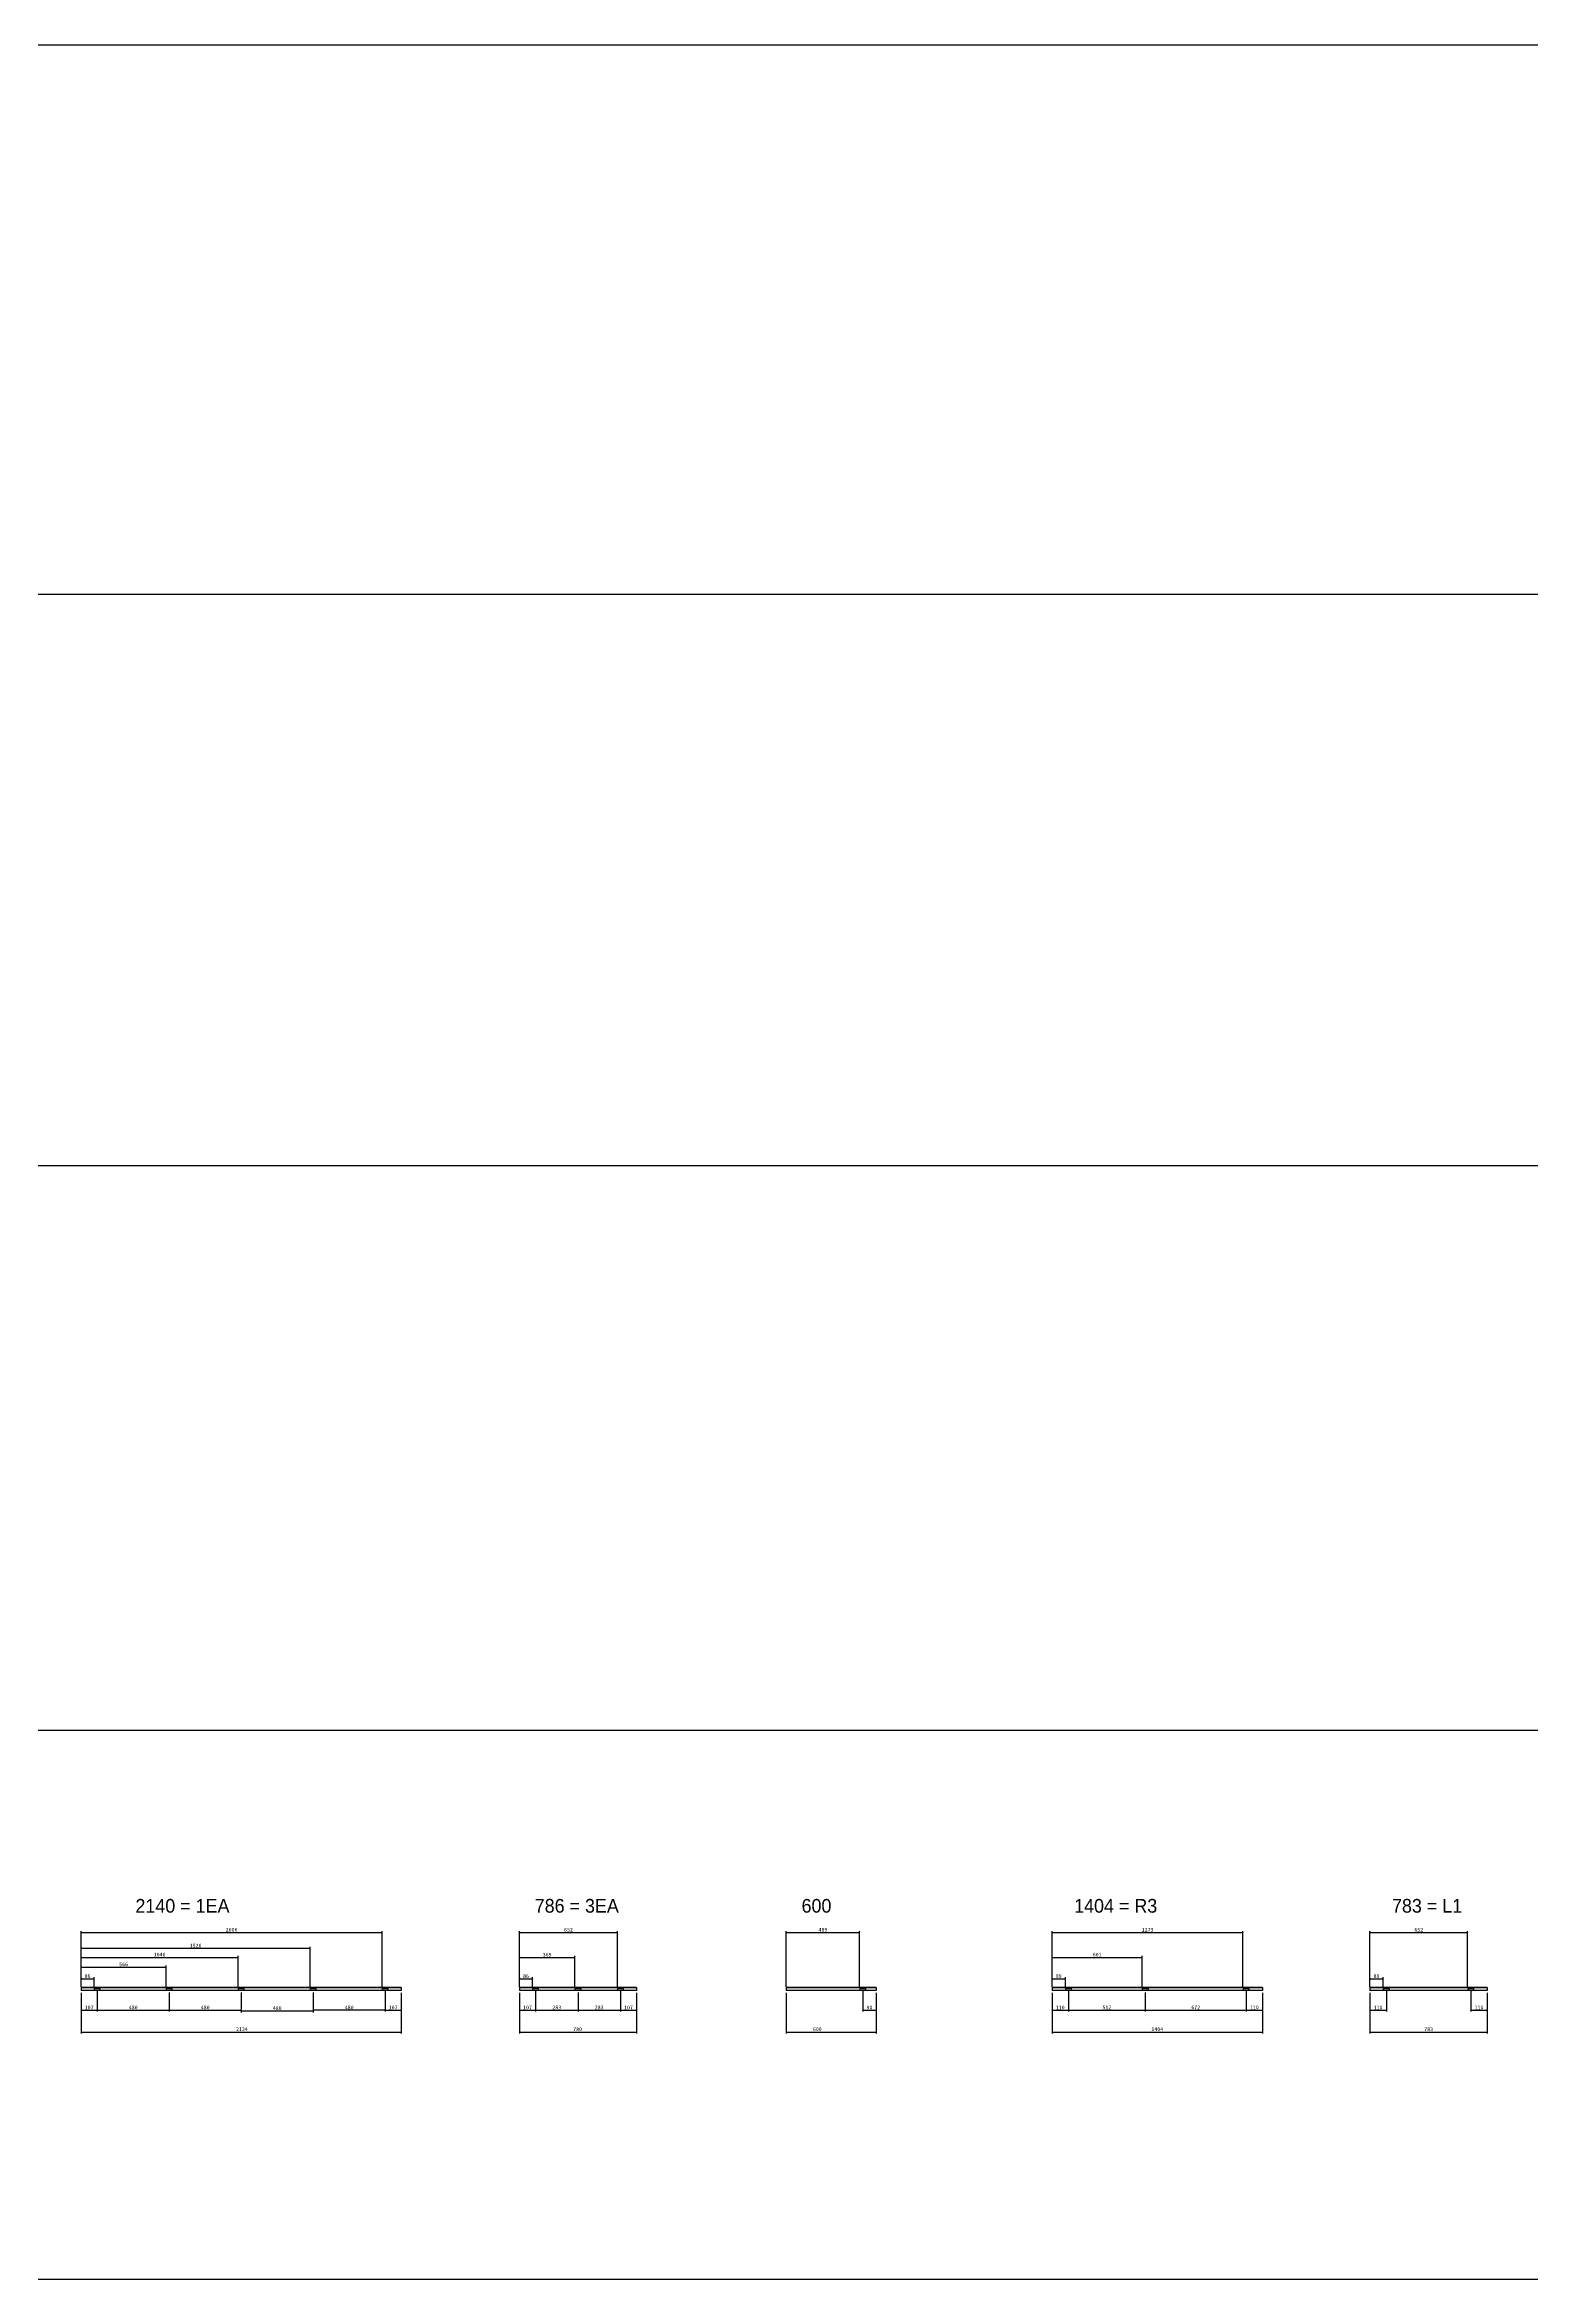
# Model space of a CAD drawing. Header units: millimetres. Extents: x -44117 to 256353, y -2095463 to 65325.
# Drawn here: x 131533 to 141445, y -947139 to -932244 of the extents above; entities that cross this region are included whole.
import ezdxf

# ---------------------------------------------------------------- set-up
doc = ezdxf.new("R2010")
doc.units = ezdxf.units.MM
doc.header["$LTSCALE"] = 10
doc.dimstyles.new('ISO-25', dxfattribs={"dimtxt": 2.5, "dimasz": 2.5, "dimexe": 1, "dimexo": 1, "dimtad": 1, "dimtxsty": 'Standard', "dimblk": 'ARCHTICK', "dimcen": 2.5, "dimadec": 0, "dimazin": 0, "dimtfac": 1, "dimtmove": 0, "dimatfit": 3, "dimfxl": 0, "dimarcsym": 0})

# ---------------------------------------------------------------- blocks, each defined once
blk = doc.blocks.new('_ArchTick')
at = {"color": 0, "linetype": 'ByBlock', "const_width": 0.15}
blk.add_lwpolyline([(-0.5, -0.5), (0.5, 0.5)], dxfattribs=at)
blk = doc.blocks.new('*D6400')
at = {"color": 0, "lineweight": -2}
for p, q in [((131776, -945229), (131776, -945501)), ((133910, -945229), (133910, -945501)), ((131776, -945491), (133910, -945491))]:
    blk.add_line(p, q, dxfattribs=at)
at = {"layer": 'Defpoints', "color": 0}
for p in [(131776, -945214), (133910, -945214), (133910, -945491)]:
    blk.add_point(p, dxfattribs=at)
at = {"color": 0, "lineweight": -2, "xscale": 10, "yscale": 10, "zscale": 10, "rotation": 180}
blk.add_blockref('_ArchTick', (131776, -945491), dxfattribs=at)
at = {"color": 0, "lineweight": -2, "xscale": 10, "yscale": 10, "zscale": 10}
blk.add_blockref('_ArchTick', (133910, -945491), dxfattribs=at)
at = {"color": 0, "insert": (132848, -945472), "char_height": 25, "attachment_point": 5}
blk.add_mtext('2134', dxfattribs=at)
blk = doc.blocks.new('*D6401')
at = {"color": 0, "lineweight": -2}
for p, q in [((131883, -945217), (131883, -945355)), ((131776, -945229), (131776, -945355)), ((131776, -945345), (131883, -945345))]:
    blk.add_line(p, q, dxfattribs=at)
at = {"layer": 'Defpoints', "color": 0}
for p in [(131776, -945214), (131883, -945202), (131883, -945345)]:
    blk.add_point(p, dxfattribs=at)
at = {"color": 0, "lineweight": -2, "xscale": 10, "yscale": 10, "zscale": 10, "rotation": 180}
blk.add_blockref('_ArchTick', (131776, -945345), dxfattribs=at)
at = {"color": 0, "lineweight": -2, "xscale": 10, "yscale": 10, "zscale": 10}
blk.add_blockref('_ArchTick', (131883, -945345), dxfattribs=at)
at = {"color": 0, "insert": (131829, -945327), "char_height": 25, "attachment_point": 5}
blk.add_mtext('107', dxfattribs=at)
blk = doc.blocks.new('*D6402')
at = {"color": 0, "lineweight": -2}
for p, q in [((133803, -945217), (133803, -945355)), ((133803, -945345), (133910, -945345)), ((133910, -945229), (133910, -945355))]:
    blk.add_line(p, q, dxfattribs=at)
at = {"layer": 'Defpoints', "color": 0}
for p in [(133803, -945202), (133910, -945214), (133910, -945345)]:
    blk.add_point(p, dxfattribs=at)
at = {"color": 0, "lineweight": -2, "xscale": 10, "yscale": 10, "zscale": 10, "rotation": 180}
blk.add_blockref('_ArchTick', (133803, -945345), dxfattribs=at)
at = {"color": 0, "lineweight": -2, "xscale": 10, "yscale": 10, "zscale": 10}
blk.add_blockref('_ArchTick', (133910, -945345), dxfattribs=at)
at = {"color": 0, "insert": (133856, -945327), "char_height": 25, "attachment_point": 5}
blk.add_mtext('107', dxfattribs=at)
blk = doc.blocks.new('*D6403')
at = {"color": 0, "lineweight": -2}
for p, q in [((131883, -945227), (131883, -945355)), ((131883, -945345), (132363, -945345)), ((132363, -945227), (132363, -945355))]:
    blk.add_line(p, q, dxfattribs=at)
at = {"layer": 'Defpoints', "color": 0}
for p in [(131883, -945212), (132363, -945212), (132363, -945345)]:
    blk.add_point(p, dxfattribs=at)
at = {"color": 0, "lineweight": -2, "xscale": 10, "yscale": 10, "zscale": 10, "rotation": 180}
blk.add_blockref('_ArchTick', (131883, -945345), dxfattribs=at)
at = {"color": 0, "lineweight": -2, "xscale": 10, "yscale": 10, "zscale": 10}
blk.add_blockref('_ArchTick', (132363, -945345), dxfattribs=at)
at = {"color": 0, "insert": (132123, -945327), "char_height": 25, "attachment_point": 5}
blk.add_mtext('480', dxfattribs=at)
blk = doc.blocks.new('*D6404')
at = {"color": 0, "lineweight": -2}
for p, q in [((133323, -945227), (133323, -945355)), ((133803, -945345), (133323, -945345)), ((133803, -945227), (133803, -945355))]:
    blk.add_line(p, q, dxfattribs=at)
at = {"layer": 'Defpoints', "color": 0}
for p in [(133323, -945212), (133803, -945212), (133323, -945345)]:
    blk.add_point(p, dxfattribs=at)
at = {"color": 0, "lineweight": -2, "xscale": 10, "yscale": 10, "zscale": 10, "rotation": 180}
blk.add_blockref('_ArchTick', (133323, -945345), dxfattribs=at)
at = {"color": 0, "lineweight": -2, "xscale": 10, "yscale": 10, "zscale": 10}
blk.add_blockref('_ArchTick', (133803, -945345), dxfattribs=at)
at = {"color": 0, "insert": (133563, -945327), "char_height": 25, "attachment_point": 5}
blk.add_mtext('480', dxfattribs=at)
blk = doc.blocks.new('*D6405')
at = {"color": 0, "lineweight": -2}
for p, q in [((131776, -945181), (131776, -945126)), ((131776, -945136), (131862, -945136)), ((131862, -945192), (131862, -945126))]:
    blk.add_line(p, q, dxfattribs=at)
at = {"layer": 'Defpoints', "color": 0}
for p in [(131776, -945196), (131862, -945136), (131862, -945207)]:
    blk.add_point(p, dxfattribs=at)
at = {"color": 0, "lineweight": -2, "xscale": 10, "yscale": 10, "zscale": 10, "rotation": 180}
blk.add_blockref('_ArchTick', (131776, -945136), dxfattribs=at)
at = {"color": 0, "lineweight": -2, "xscale": 10, "yscale": 10, "zscale": 10}
blk.add_blockref('_ArchTick', (131862, -945136), dxfattribs=at)
at = {"color": 0, "insert": (131819, -945118), "char_height": 25, "attachment_point": 5}
blk.add_mtext('86', dxfattribs=at)
blk = doc.blocks.new('*D6406')
at = {"color": 0, "lineweight": -2}
for p, q in [((131776, -945181), (131776, -945048)), ((131776, -945058), (132342, -945058)), ((132342, -945192), (132342, -945048))]:
    blk.add_line(p, q, dxfattribs=at)
at = {"layer": 'Defpoints', "color": 0}
for p in [(132342, -945058), (131776, -945196), (132342, -945207)]:
    blk.add_point(p, dxfattribs=at)
at = {"color": 0, "lineweight": -2, "xscale": 10, "yscale": 10, "zscale": 10, "rotation": 180}
blk.add_blockref('_ArchTick', (131776, -945058), dxfattribs=at)
at = {"color": 0, "lineweight": -2, "xscale": 10, "yscale": 10, "zscale": 10}
blk.add_blockref('_ArchTick', (132342, -945058), dxfattribs=at)
at = {"color": 0, "insert": (132059, -945040), "char_height": 25, "attachment_point": 5}
blk.add_mtext('566', dxfattribs=at)
blk = doc.blocks.new('*D6407')
at = {"color": 0, "lineweight": -2}
for p, q in [((131776, -945189), (131776, -944923)), ((133302, -945192), (133302, -944923)), ((131776, -944933), (133302, -944933))]:
    blk.add_line(p, q, dxfattribs=at)
at = {"layer": 'Defpoints', "color": 0}
for p in [(133302, -944933), (131776, -945204), (133302, -945207)]:
    blk.add_point(p, dxfattribs=at)
at = {"color": 0, "lineweight": -2, "xscale": 10, "yscale": 10, "zscale": 10, "rotation": 180}
blk.add_blockref('_ArchTick', (131776, -944933), dxfattribs=at)
at = {"color": 0, "lineweight": -2, "xscale": 10, "yscale": 10, "zscale": 10}
blk.add_blockref('_ArchTick', (133302, -944933), dxfattribs=at)
at = {"color": 0, "insert": (132539, -944915), "char_height": 25, "attachment_point": 5}
blk.add_mtext('1526', dxfattribs=at)
blk = doc.blocks.new('*D6408')
at = {"color": 0, "lineweight": -2}
for p, q in [((131776, -945189), (131776, -944818)), ((131776, -944828), (133782, -944828)), ((133782, -945192), (133782, -944818))]:
    blk.add_line(p, q, dxfattribs=at)
at = {"layer": 'Defpoints', "color": 0}
for p in [(133782, -944828), (131776, -945204), (133782, -945207)]:
    blk.add_point(p, dxfattribs=at)
at = {"color": 0, "lineweight": -2, "xscale": 10, "yscale": 10, "zscale": 10, "rotation": 180}
blk.add_blockref('_ArchTick', (131776, -944828), dxfattribs=at)
at = {"color": 0, "lineweight": -2, "xscale": 10, "yscale": 10, "zscale": 10}
blk.add_blockref('_ArchTick', (133782, -944828), dxfattribs=at)
at = {"color": 0, "insert": (132779, -944809), "char_height": 25, "attachment_point": 5}
blk.add_mtext('2006', dxfattribs=at)
blk = doc.blocks.new('*D6409')
at = {"color": 0, "lineweight": -2}
for p, q in [((131776, -945189), (131776, -944984)), ((131776, -944994), (132822, -944994)), ((132822, -945192), (132822, -944984))]:
    blk.add_line(p, q, dxfattribs=at)
at = {"layer": 'Defpoints', "color": 0}
for p in [(132822, -944994), (131776, -945204), (132822, -945207)]:
    blk.add_point(p, dxfattribs=at)
at = {"color": 0, "lineweight": -2, "xscale": 10, "yscale": 10, "zscale": 10, "rotation": 180}
blk.add_blockref('_ArchTick', (131776, -944994), dxfattribs=at)
at = {"color": 0, "lineweight": -2, "xscale": 10, "yscale": 10, "zscale": 10}
blk.add_blockref('_ArchTick', (132822, -944994), dxfattribs=at)
at = {"color": 0, "insert": (132299, -944975), "char_height": 25, "attachment_point": 5}
blk.add_mtext('1046', dxfattribs=at)
blk = doc.blocks.new('*D6410')
at = {"color": 0, "lineweight": -2}
for p, q in [((132363, -945227), (132363, -945355)), ((132363, -945345), (132843, -945345)), ((132843, -945227), (132843, -945355))]:
    blk.add_line(p, q, dxfattribs=at)
at = {"layer": 'Defpoints', "color": 0}
for p in [(132363, -945212), (132843, -945212), (132843, -945345)]:
    blk.add_point(p, dxfattribs=at)
at = {"color": 0, "lineweight": -2, "xscale": 10, "yscale": 10, "zscale": 10, "rotation": 180}
blk.add_blockref('_ArchTick', (132363, -945345), dxfattribs=at)
at = {"color": 0, "lineweight": -2, "xscale": 10, "yscale": 10, "zscale": 10}
blk.add_blockref('_ArchTick', (132843, -945345), dxfattribs=at)
at = {"color": 0, "insert": (132603, -945327), "char_height": 25, "attachment_point": 5}
blk.add_mtext('480', dxfattribs=at)
blk = doc.blocks.new('*D6411')
at = {"color": 0, "lineweight": -2}
for p, q in [((132843, -945229), (132843, -945360)), ((132843, -945350), (133323, -945350)), ((133323, -945229), (133323, -945360))]:
    blk.add_line(p, q, dxfattribs=at)
at = {"layer": 'Defpoints', "color": 0}
for p in [(132843, -945214), (133323, -945214), (133323, -945350)]:
    blk.add_point(p, dxfattribs=at)
at = {"color": 0, "lineweight": -2, "xscale": 10, "yscale": 10, "zscale": 10, "rotation": 180}
blk.add_blockref('_ArchTick', (132843, -945350), dxfattribs=at)
at = {"color": 0, "lineweight": -2, "xscale": 10, "yscale": 10, "zscale": 10}
blk.add_blockref('_ArchTick', (133323, -945350), dxfattribs=at)
at = {"color": 0, "insert": (133083, -945332), "char_height": 25, "attachment_point": 5}
blk.add_mtext('480', dxfattribs=at)
blk = doc.blocks.new('*D6412')
at = {"color": 0, "lineweight": -2}
for p, q in [((134699, -945229), (134699, -945501)), ((135479, -945229), (135479, -945501)), ((134699, -945491), (135479, -945491))]:
    blk.add_line(p, q, dxfattribs=at)
at = {"layer": 'Defpoints', "color": 0}
for p in [(134699, -945214), (135479, -945214), (135479, -945491)]:
    blk.add_point(p, dxfattribs=at)
at = {"color": 0, "lineweight": -2, "xscale": 10, "yscale": 10, "zscale": 10, "rotation": 180}
blk.add_blockref('_ArchTick', (134699, -945491), dxfattribs=at)
at = {"color": 0, "lineweight": -2, "xscale": 10, "yscale": 10, "zscale": 10}
blk.add_blockref('_ArchTick', (135479, -945491), dxfattribs=at)
at = {"color": 0, "insert": (135086, -945472), "char_height": 25, "attachment_point": 5}
blk.add_mtext('780', dxfattribs=at)
blk = doc.blocks.new('*D6413')
at = {"color": 0, "lineweight": -2}
for p, q in [((134806, -945217), (134806, -945355)), ((134699, -945229), (134699, -945355)), ((134699, -945345), (134806, -945345))]:
    blk.add_line(p, q, dxfattribs=at)
at = {"layer": 'Defpoints', "color": 0}
for p in [(134699, -945214), (134806, -945202), (134806, -945345)]:
    blk.add_point(p, dxfattribs=at)
at = {"color": 0, "lineweight": -2, "xscale": 10, "yscale": 10, "zscale": 10, "rotation": 180}
blk.add_blockref('_ArchTick', (134699, -945345), dxfattribs=at)
at = {"color": 0, "lineweight": -2, "xscale": 10, "yscale": 10, "zscale": 10}
blk.add_blockref('_ArchTick', (134806, -945345), dxfattribs=at)
at = {"color": 0, "insert": (134752, -945327), "char_height": 25, "attachment_point": 5}
blk.add_mtext('107', dxfattribs=at)
blk = doc.blocks.new('*D6414')
at = {"color": 0, "lineweight": -2}
for p, q in [((135372, -945217), (135372, -945355)), ((135372, -945345), (135479, -945345)), ((135479, -945229), (135479, -945355))]:
    blk.add_line(p, q, dxfattribs=at)
at = {"layer": 'Defpoints', "color": 0}
for p in [(135372, -945202), (135479, -945214), (135479, -945345)]:
    blk.add_point(p, dxfattribs=at)
at = {"color": 0, "lineweight": -2, "xscale": 10, "yscale": 10, "zscale": 10, "rotation": 180}
blk.add_blockref('_ArchTick', (135372, -945345), dxfattribs=at)
at = {"color": 0, "lineweight": -2, "xscale": 10, "yscale": 10, "zscale": 10}
blk.add_blockref('_ArchTick', (135479, -945345), dxfattribs=at)
at = {"color": 0, "insert": (135425, -945327), "char_height": 25, "attachment_point": 5}
blk.add_mtext('107', dxfattribs=at)
blk = doc.blocks.new('*D6415')
at = {"color": 0, "lineweight": -2}
for p, q in [((134699, -945181), (134699, -945126)), ((134699, -945136), (134785, -945136)), ((134785, -945192), (134785, -945126))]:
    blk.add_line(p, q, dxfattribs=at)
at = {"layer": 'Defpoints', "color": 0}
for p in [(134699, -945196), (134785, -945136), (134785, -945207)]:
    blk.add_point(p, dxfattribs=at)
at = {"color": 0, "lineweight": -2, "xscale": 10, "yscale": 10, "zscale": 10, "rotation": 180}
blk.add_blockref('_ArchTick', (134699, -945136), dxfattribs=at)
at = {"color": 0, "lineweight": -2, "xscale": 10, "yscale": 10, "zscale": 10}
blk.add_blockref('_ArchTick', (134785, -945136), dxfattribs=at)
at = {"color": 0, "insert": (134742, -945118), "char_height": 25, "attachment_point": 5}
blk.add_mtext('86', dxfattribs=at)
blk = doc.blocks.new('*D6416')
at = {"color": 0, "lineweight": -2}
for p, q in [((134699, -945189), (134699, -944818)), ((134699, -944828), (135351, -944828)), ((135351, -945192), (135351, -944818))]:
    blk.add_line(p, q, dxfattribs=at)
at = {"layer": 'Defpoints', "color": 0}
for p in [(135351, -944828), (134699, -945204), (135351, -945207)]:
    blk.add_point(p, dxfattribs=at)
at = {"color": 0, "lineweight": -2, "xscale": 10, "yscale": 10, "zscale": 10, "rotation": 180}
blk.add_blockref('_ArchTick', (134699, -944828), dxfattribs=at)
at = {"color": 0, "lineweight": -2, "xscale": 10, "yscale": 10, "zscale": 10}
blk.add_blockref('_ArchTick', (135351, -944828), dxfattribs=at)
at = {"color": 0, "insert": (135025, -944809), "char_height": 25, "attachment_point": 5}
blk.add_mtext('652', dxfattribs=at)
blk = doc.blocks.new('*D6417')
at = {"color": 0, "lineweight": -2}
for p, q in [((134699, -945189), (134699, -944984)), ((134699, -944994), (135068, -944994)), ((135068, -945192), (135068, -944984))]:
    blk.add_line(p, q, dxfattribs=at)
at = {"layer": 'Defpoints', "color": 0}
for p in [(135068, -944994), (134699, -945204), (135068, -945207)]:
    blk.add_point(p, dxfattribs=at)
at = {"color": 0, "lineweight": -2, "xscale": 10, "yscale": 10, "zscale": 10, "rotation": 180}
blk.add_blockref('_ArchTick', (134699, -944994), dxfattribs=at)
at = {"color": 0, "lineweight": -2, "xscale": 10, "yscale": 10, "zscale": 10}
blk.add_blockref('_ArchTick', (135068, -944994), dxfattribs=at)
at = {"color": 0, "insert": (134883, -944975), "char_height": 25, "attachment_point": 5}
blk.add_mtext('369', dxfattribs=at)
blk = doc.blocks.new('*D6418')
at = {"color": 0, "lineweight": -2}
for p, q in [((134806, -945227), (134806, -945355)), ((134806, -945345), (135089, -945345)), ((135089, -945227), (135089, -945355))]:
    blk.add_line(p, q, dxfattribs=at)
at = {"layer": 'Defpoints', "color": 0}
for p in [(134806, -945212), (135089, -945212), (135089, -945345)]:
    blk.add_point(p, dxfattribs=at)
at = {"color": 0, "lineweight": -2, "xscale": 10, "yscale": 10, "zscale": 10, "rotation": 180}
blk.add_blockref('_ArchTick', (134806, -945345), dxfattribs=at)
at = {"color": 0, "lineweight": -2, "xscale": 10, "yscale": 10, "zscale": 10}
blk.add_blockref('_ArchTick', (135089, -945345), dxfattribs=at)
at = {"color": 0, "insert": (134947, -945327), "char_height": 25, "attachment_point": 5}
blk.add_mtext('283', dxfattribs=at)
blk = doc.blocks.new('*D6419')
at = {"color": 0, "lineweight": -2}
for p, q in [((135089, -945227), (135089, -945355)), ((135089, -945345), (135372, -945345)), ((135372, -945227), (135372, -945355))]:
    blk.add_line(p, q, dxfattribs=at)
at = {"layer": 'Defpoints', "color": 0}
for p in [(135089, -945212), (135372, -945212), (135372, -945345)]:
    blk.add_point(p, dxfattribs=at)
at = {"color": 0, "lineweight": -2, "xscale": 10, "yscale": 10, "zscale": 10, "rotation": 180}
blk.add_blockref('_ArchTick', (135089, -945345), dxfattribs=at)
at = {"color": 0, "lineweight": -2, "xscale": 10, "yscale": 10, "zscale": 10}
blk.add_blockref('_ArchTick', (135372, -945345), dxfattribs=at)
at = {"color": 0, "insert": (135230, -945327), "char_height": 25, "attachment_point": 5}
blk.add_mtext('283', dxfattribs=at)
blk = doc.blocks.new('*D6420')
at = {"color": 0, "lineweight": -2}
for p, q in [((136477, -945229), (136477, -945501)), ((137077, -945229), (137077, -945501)), ((136477, -945491), (137077, -945491))]:
    blk.add_line(p, q, dxfattribs=at)
at = {"layer": 'Defpoints', "color": 0}
for p in [(136477, -945214), (137077, -945214), (137077, -945491)]:
    blk.add_point(p, dxfattribs=at)
at = {"color": 0, "lineweight": -2, "xscale": 10, "yscale": 10, "zscale": 10, "rotation": 180}
blk.add_blockref('_ArchTick', (136477, -945491), dxfattribs=at)
at = {"color": 0, "lineweight": -2, "xscale": 10, "yscale": 10, "zscale": 10}
blk.add_blockref('_ArchTick', (137077, -945491), dxfattribs=at)
at = {"color": 0, "insert": (136684, -945472), "char_height": 25, "attachment_point": 5}
blk.add_mtext('600', dxfattribs=at)
blk = doc.blocks.new('*D6421')
at = {"color": 0, "lineweight": -2}
for p, q in [((136987, -945217), (136987, -945355)), ((136987, -945345), (137077, -945345)), ((137077, -945229), (137077, -945355))]:
    blk.add_line(p, q, dxfattribs=at)
at = {"layer": 'Defpoints', "color": 0}
for p in [(136987, -945202), (137077, -945214), (137077, -945345)]:
    blk.add_point(p, dxfattribs=at)
at = {"color": 0, "lineweight": -2, "xscale": 10, "yscale": 10, "zscale": 10, "rotation": 180}
blk.add_blockref('_ArchTick', (136987, -945345), dxfattribs=at)
at = {"color": 0, "lineweight": -2, "xscale": 10, "yscale": 10, "zscale": 10}
blk.add_blockref('_ArchTick', (137077, -945345), dxfattribs=at)
at = {"color": 0, "insert": (137032, -945327), "char_height": 25, "attachment_point": 5}
blk.add_mtext('90', dxfattribs=at)
blk = doc.blocks.new('*D6422')
at = {"color": 0, "lineweight": -2}
for p, q in [((136477, -945189), (136477, -944818)), ((136477, -944828), (136966, -944828)), ((136966, -945192), (136966, -944818))]:
    blk.add_line(p, q, dxfattribs=at)
at = {"layer": 'Defpoints', "color": 0}
for p in [(136966, -944828), (136477, -945204), (136966, -945207)]:
    blk.add_point(p, dxfattribs=at)
at = {"color": 0, "lineweight": -2, "xscale": 10, "yscale": 10, "zscale": 10, "rotation": 180}
blk.add_blockref('_ArchTick', (136477, -944828), dxfattribs=at)
at = {"color": 0, "lineweight": -2, "xscale": 10, "yscale": 10, "zscale": 10}
blk.add_blockref('_ArchTick', (136966, -944828), dxfattribs=at)
at = {"color": 0, "insert": (136722, -944809), "char_height": 25, "attachment_point": 5}
blk.add_mtext('489', dxfattribs=at)
blk = doc.blocks.new('*D6425')
at = {"color": 0, "lineweight": -2}
for p, q in [((138249, -945229), (138249, -945501)), ((139653, -945229), (139653, -945501)), ((138249, -945491), (139653, -945491))]:
    blk.add_line(p, q, dxfattribs=at)
at = {"layer": 'Defpoints', "color": 0}
for p in [(138249, -945214), (139653, -945214), (139653, -945491)]:
    blk.add_point(p, dxfattribs=at)
at = {"color": 0, "lineweight": -2, "xscale": 10, "yscale": 10, "zscale": 10, "rotation": 180}
blk.add_blockref('_ArchTick', (138249, -945491), dxfattribs=at)
at = {"color": 0, "lineweight": -2, "xscale": 10, "yscale": 10, "zscale": 10}
blk.add_blockref('_ArchTick', (139653, -945491), dxfattribs=at)
at = {"color": 0, "insert": (138951, -945472), "char_height": 25, "attachment_point": 5}
blk.add_mtext('1404', dxfattribs=at)
blk = doc.blocks.new('*D6426')
at = {"color": 0, "lineweight": -2}
for p, q in [((138359, -945217), (138359, -945355)), ((138249, -945229), (138249, -945355)), ((138249, -945345), (138359, -945345))]:
    blk.add_line(p, q, dxfattribs=at)
at = {"layer": 'Defpoints', "color": 0}
for p in [(138249, -945214), (138359, -945202), (138359, -945345)]:
    blk.add_point(p, dxfattribs=at)
at = {"color": 0, "lineweight": -2, "xscale": 10, "yscale": 10, "zscale": 10, "rotation": 180}
blk.add_blockref('_ArchTick', (138249, -945345), dxfattribs=at)
at = {"color": 0, "lineweight": -2, "xscale": 10, "yscale": 10, "zscale": 10}
blk.add_blockref('_ArchTick', (138359, -945345), dxfattribs=at)
at = {"color": 0, "insert": (138304, -945327), "char_height": 25, "attachment_point": 5}
blk.add_mtext('110', dxfattribs=at)
blk = doc.blocks.new('*D6427')
at = {"color": 0, "lineweight": -2}
for p, q in [((139543, -945217), (139543, -945355)), ((139543, -945345), (139653, -945345)), ((139653, -945229), (139653, -945355))]:
    blk.add_line(p, q, dxfattribs=at)
at = {"layer": 'Defpoints', "color": 0}
for p in [(139543, -945202), (139653, -945214), (139653, -945345)]:
    blk.add_point(p, dxfattribs=at)
at = {"color": 0, "lineweight": -2, "xscale": 10, "yscale": 10, "zscale": 10, "rotation": 180}
blk.add_blockref('_ArchTick', (139543, -945345), dxfattribs=at)
at = {"color": 0, "lineweight": -2, "xscale": 10, "yscale": 10, "zscale": 10}
blk.add_blockref('_ArchTick', (139653, -945345), dxfattribs=at)
at = {"color": 0, "insert": (139598, -945327), "char_height": 25, "attachment_point": 5}
blk.add_mtext('110', dxfattribs=at)
blk = doc.blocks.new('*D6428')
at = {"color": 0, "lineweight": -2}
for p, q in [((138249, -945181), (138249, -945126)), ((138249, -945136), (138338, -945136)), ((138338, -945192), (138338, -945126))]:
    blk.add_line(p, q, dxfattribs=at)
at = {"layer": 'Defpoints', "color": 0}
for p in [(138249, -945196), (138338, -945136), (138338, -945207)]:
    blk.add_point(p, dxfattribs=at)
at = {"color": 0, "lineweight": -2, "xscale": 10, "yscale": 10, "zscale": 10, "rotation": 180}
blk.add_blockref('_ArchTick', (138249, -945136), dxfattribs=at)
at = {"color": 0, "lineweight": -2, "xscale": 10, "yscale": 10, "zscale": 10}
blk.add_blockref('_ArchTick', (138338, -945136), dxfattribs=at)
at = {"color": 0, "insert": (138294, -945118), "char_height": 25, "attachment_point": 5}
blk.add_mtext('89', dxfattribs=at)
blk = doc.blocks.new('*D6429')
at = {"color": 0, "lineweight": -2}
for p, q in [((138249, -945189), (138249, -944818)), ((138249, -944828), (139522, -944828)), ((139522, -945192), (139522, -944818))]:
    blk.add_line(p, q, dxfattribs=at)
at = {"layer": 'Defpoints', "color": 0}
for p in [(139522, -944828), (138249, -945204), (139522, -945207)]:
    blk.add_point(p, dxfattribs=at)
at = {"color": 0, "lineweight": -2, "xscale": 10, "yscale": 10, "zscale": 10, "rotation": 180}
blk.add_blockref('_ArchTick', (138249, -944828), dxfattribs=at)
at = {"color": 0, "lineweight": -2, "xscale": 10, "yscale": 10, "zscale": 10}
blk.add_blockref('_ArchTick', (139522, -944828), dxfattribs=at)
at = {"color": 0, "insert": (138886, -944809), "char_height": 25, "attachment_point": 5}
blk.add_mtext('1273', dxfattribs=at)
blk = doc.blocks.new('*D6430')
at = {"color": 0, "lineweight": -2}
for p, q in [((138249, -945189), (138249, -944984)), ((138249, -944994), (138850, -944994)), ((138850, -945192), (138850, -944984))]:
    blk.add_line(p, q, dxfattribs=at)
at = {"layer": 'Defpoints', "color": 0}
for p in [(138850, -944994), (138249, -945204), (138850, -945207)]:
    blk.add_point(p, dxfattribs=at)
at = {"color": 0, "lineweight": -2, "xscale": 10, "yscale": 10, "zscale": 10, "rotation": 180}
blk.add_blockref('_ArchTick', (138249, -944994), dxfattribs=at)
at = {"color": 0, "lineweight": -2, "xscale": 10, "yscale": 10, "zscale": 10}
blk.add_blockref('_ArchTick', (138850, -944994), dxfattribs=at)
at = {"color": 0, "insert": (138550, -944975), "char_height": 25, "attachment_point": 5}
blk.add_mtext('601', dxfattribs=at)
blk = doc.blocks.new('*D6423')
at = {"color": 0, "lineweight": -2}
for p, q in [((138359, -945227), (138359, -945355)), ((138359, -945345), (138871, -945345)), ((138871, -945227), (138871, -945355))]:
    blk.add_line(p, q, dxfattribs=at)
at = {"layer": 'Defpoints', "color": 0}
for p in [(138359, -945212), (138871, -945212), (138871, -945345)]:
    blk.add_point(p, dxfattribs=at)
at = {"color": 0, "lineweight": -2, "xscale": 10, "yscale": 10, "zscale": 10, "rotation": 180}
blk.add_blockref('_ArchTick', (138359, -945345), dxfattribs=at)
at = {"color": 0, "lineweight": -2, "xscale": 10, "yscale": 10, "zscale": 10}
blk.add_blockref('_ArchTick', (138871, -945345), dxfattribs=at)
at = {"color": 0, "insert": (138615, -945327), "char_height": 25, "attachment_point": 5}
blk.add_mtext('512', dxfattribs=at)
blk = doc.blocks.new('*D6424')
at = {"color": 0, "lineweight": -2}
for p, q in [((138871, -945227), (138871, -945355)), ((138871, -945345), (139543, -945345)), ((139543, -945227), (139543, -945355))]:
    blk.add_line(p, q, dxfattribs=at)
at = {"layer": 'Defpoints', "color": 0}
for p in [(138871, -945212), (139543, -945212), (139543, -945345)]:
    blk.add_point(p, dxfattribs=at)
at = {"color": 0, "lineweight": -2, "xscale": 10, "yscale": 10, "zscale": 10, "rotation": 180}
blk.add_blockref('_ArchTick', (138871, -945345), dxfattribs=at)
at = {"color": 0, "lineweight": -2, "xscale": 10, "yscale": 10, "zscale": 10}
blk.add_blockref('_ArchTick', (139543, -945345), dxfattribs=at)
at = {"color": 0, "insert": (139207, -945327), "char_height": 25, "attachment_point": 5}
blk.add_mtext('672', dxfattribs=at)
blk = doc.blocks.new('*D6431')
at = {"color": 0, "lineweight": -2}
for p, q in [((140368, -945229), (140368, -945501)), ((141151, -945229), (141151, -945501)), ((140368, -945491), (141151, -945491))]:
    blk.add_line(p, q, dxfattribs=at)
at = {"layer": 'Defpoints', "color": 0}
for p in [(140368, -945214), (141151, -945214), (141151, -945491)]:
    blk.add_point(p, dxfattribs=at)
at = {"color": 0, "lineweight": -2, "xscale": 10, "yscale": 10, "zscale": 10, "rotation": 180}
blk.add_blockref('_ArchTick', (140368, -945491), dxfattribs=at)
at = {"color": 0, "lineweight": -2, "xscale": 10, "yscale": 10, "zscale": 10}
blk.add_blockref('_ArchTick', (141151, -945491), dxfattribs=at)
at = {"color": 0, "insert": (140760, -945472), "char_height": 25, "attachment_point": 5}
blk.add_mtext('783', dxfattribs=at)
blk = doc.blocks.new('*D6432')
at = {"color": 0, "lineweight": -2}
for p, q in [((140478, -945217), (140478, -945355)), ((140368, -945229), (140368, -945355)), ((140368, -945345), (140478, -945345))]:
    blk.add_line(p, q, dxfattribs=at)
at = {"layer": 'Defpoints', "color": 0}
for p in [(140368, -945214), (140478, -945202), (140478, -945345)]:
    blk.add_point(p, dxfattribs=at)
at = {"color": 0, "lineweight": -2, "xscale": 10, "yscale": 10, "zscale": 10, "rotation": 180}
blk.add_blockref('_ArchTick', (140368, -945345), dxfattribs=at)
at = {"color": 0, "lineweight": -2, "xscale": 10, "yscale": 10, "zscale": 10}
blk.add_blockref('_ArchTick', (140478, -945345), dxfattribs=at)
at = {"color": 0, "insert": (140423, -945327), "char_height": 25, "attachment_point": 5}
blk.add_mtext('110', dxfattribs=at)
blk = doc.blocks.new('*D6433')
at = {"color": 0, "lineweight": -2}
for p, q in [((141041, -945217), (141041, -945355)), ((141041, -945345), (141151, -945345)), ((141151, -945229), (141151, -945355))]:
    blk.add_line(p, q, dxfattribs=at)
at = {"layer": 'Defpoints', "color": 0}
for p in [(141041, -945202), (141151, -945214), (141151, -945345)]:
    blk.add_point(p, dxfattribs=at)
at = {"color": 0, "lineweight": -2, "xscale": 10, "yscale": 10, "zscale": 10, "rotation": 180}
blk.add_blockref('_ArchTick', (141041, -945345), dxfattribs=at)
at = {"color": 0, "lineweight": -2, "xscale": 10, "yscale": 10, "zscale": 10}
blk.add_blockref('_ArchTick', (141151, -945345), dxfattribs=at)
at = {"color": 0, "insert": (141096, -945327), "char_height": 25, "attachment_point": 5}
blk.add_mtext('110', dxfattribs=at)
blk = doc.blocks.new('*D6434')
at = {"color": 0, "lineweight": -2}
for p, q in [((140368, -945181), (140368, -945126)), ((140368, -945136), (140457, -945136)), ((140457, -945192), (140457, -945126))]:
    blk.add_line(p, q, dxfattribs=at)
at = {"layer": 'Defpoints', "color": 0}
for p in [(140368, -945196), (140457, -945136), (140457, -945207)]:
    blk.add_point(p, dxfattribs=at)
at = {"color": 0, "lineweight": -2, "xscale": 10, "yscale": 10, "zscale": 10, "rotation": 180}
blk.add_blockref('_ArchTick', (140368, -945136), dxfattribs=at)
at = {"color": 0, "lineweight": -2, "xscale": 10, "yscale": 10, "zscale": 10}
blk.add_blockref('_ArchTick', (140457, -945136), dxfattribs=at)
at = {"color": 0, "insert": (140413, -945118), "char_height": 25, "attachment_point": 5}
blk.add_mtext('89', dxfattribs=at)
blk = doc.blocks.new('*D6435')
at = {"color": 0, "lineweight": -2}
for p, q in [((140368, -945189), (140368, -944818)), ((140368, -944828), (141020, -944828)), ((141020, -945192), (141020, -944818))]:
    blk.add_line(p, q, dxfattribs=at)
at = {"layer": 'Defpoints', "color": 0}
for p in [(141020, -944828), (140368, -945204), (141020, -945207)]:
    blk.add_point(p, dxfattribs=at)
at = {"color": 0, "lineweight": -2, "xscale": 10, "yscale": 10, "zscale": 10, "rotation": 180}
blk.add_blockref('_ArchTick', (140368, -944828), dxfattribs=at)
at = {"color": 0, "lineweight": -2, "xscale": 10, "yscale": 10, "zscale": 10}
blk.add_blockref('_ArchTick', (141020, -944828), dxfattribs=at)
at = {"color": 0, "insert": (140694, -944809), "char_height": 25, "attachment_point": 5}
blk.add_mtext('652', dxfattribs=at)

msp = doc.modelspace()

# ---------------------------------------------------------------- linework, layer by layer
at = {"color": 1}
for p, q in [((104260.77588, -932244.45159), (196529.92274, -932244.45159)), ((104260.77588, -932244.45159), (196529.92274, -932244.45159)), ((104260.77588, -932244.45159), (196529.92274, -932244.45159)), ((104260.77588, -932244.45159), (196529.92274, -932244.45159)), ((104260.77588, -932244.45159), (196529.92274, -932244.45159)), ((104260.77588, -932244.45159), (196529.92274, -932244.45159)), ((104260.77588, -932244.45159), (196529.92274, -932244.45159)), ((104260.77588, -932244.45159), (196529.92274, -932244.45159)), ((104260.77588, -932244.45159), (196529.92274, -932244.45159)), ((104260.77588, -932244.45159), (196529.92274, -932244.45159)), ((106472.62401, -932244.45159), (198741.77087, -932244.45159)), ((106472.62401, -932244.45159), (198741.77087, -932244.45159)), ((106472.62401, -932244.45159), (198741.77087, -932244.45159)), ((106472.62401, -932244.45159), (198741.77087, -932244.45159)), ((106472.62401, -932244.45159), (198741.77087, -932244.45159)), ((106472.62401, -932244.45159), (198741.77087, -932244.45159)), ((106472.62401, -932244.45159), (198741.77087, -932244.45159)), ((106472.62401, -932244.45159), (198741.77087, -932244.45159)), ((106472.62401, -932244.45159), (198741.77087, -932244.45159)), ((106472.62401, -932244.45159), (198741.77087, -932244.45159)), ((104260.77588, -935907.62587), (196529.92274, -935907.62587)), ((104260.77588, -935907.62587), (196529.92274, -935907.62587)), ((104260.77588, -935907.62587), (196529.92274, -935907.62587)), ((104260.77588, -935907.62587), (196529.92274, -935907.62587)), ((104260.77588, -935907.62587), (196529.92274, -935907.62587)), ((104260.77588, -935907.62587), (196529.92274, -935907.62587)), ((104260.77588, -935907.62587), (196529.92274, -935907.62587)), ((104260.77588, -935907.62587), (196529.92274, -935907.62587)), ((104260.77588, -935907.62587), (196529.92274, -935907.62587)), ((104260.77588, -935907.62587), (196529.92274, -935907.62587)), ((106472.62401, -935907.62587), (198741.77087, -935907.62587)), ((106472.62401, -935907.62587), (198741.77087, -935907.62587)), ((106472.62401, -935907.62587), (198741.77087, -935907.62587)), ((106472.62401, -935907.62587), (198741.77087, -935907.62587)), ((106472.62401, -935907.62587), (198741.77087, -935907.62587)), ((106472.62401, -935907.62587), (198741.77087, -935907.62587)), ((106472.62401, -935907.62587), (198741.77087, -935907.62587)), ((106472.62401, -935907.62587), (198741.77087, -935907.62587)), ((106472.62401, -935907.62587), (198741.77087, -935907.62587)), ((106472.62401, -935907.62587), (198741.77087, -935907.62587)), ((104260.77588, -939715.56478), (196529.92274, -939715.56478)), ((104260.77588, -939715.56478), (196529.92274, -939715.56478)), ((104260.77588, -939715.56478), (196529.92274, -939715.56478)), ((104260.77588, -939715.56478), (196529.92274, -939715.56478)), ((104260.77588, -939715.56478), (196529.92274, -939715.56478)), ((104260.77588, -939715.56478), (196529.92274, -939715.56478)), ((104260.77588, -939715.56478), (196529.92274, -939715.56478)), ((104260.77588, -939715.56478), (196529.92274, -939715.56478)), ((104260.77588, -939715.56478), (196529.92274, -939715.56478)), ((104260.77588, -939715.56478), (196529.92274, -939715.56478)), ((106472.62401, -939715.56478), (198741.77087, -939715.56478)), ((106472.62401, -939715.56478), (198741.77087, -939715.56478)), ((106472.62401, -939715.56478), (198741.77087, -939715.56478)), ((106472.62401, -939715.56478), (198741.77087, -939715.56478)), ((106472.62401, -939715.56478), (198741.77087, -939715.56478)), ((106472.62401, -939715.56478), (198741.77087, -939715.56478)), ((106472.62401, -939715.56478), (198741.77087, -939715.56478)), ((106472.62401, -939715.56478), (198741.77087, -939715.56478)), ((106472.62401, -939715.56478), (198741.77087, -939715.56478)), ((106472.62401, -939715.56478), (198741.77087, -939715.56478)), ((104302.82932, -943479.34784), (196571.97618, -943479.34784)), ((104302.82932, -943479.34784), (196571.97618, -943479.34784)), ((104302.82932, -943479.34784), (196571.97618, -943479.34784)), ((104302.82932, -943479.34784), (196571.97618, -943479.34784)), ((104302.82932, -943479.34784), (196571.97618, -943479.34784)), ((104302.82932, -943479.34784), (196571.97618, -943479.34784)), ((104302.82932, -943479.34784), (196571.97618, -943479.34784)), ((104302.82932, -943479.34784), (196571.97618, -943479.34784)), ((104302.82932, -943479.34784), (196571.97618, -943479.34784)), ((104302.82932, -943479.34784), (196571.97618, -943479.34784)), ((106514.67745, -943479.34784), (198783.82431, -943479.34784)), ((106514.67745, -943479.34784), (198783.82431, -943479.34784)), ((106514.67745, -943479.34784), (198783.82431, -943479.34784)), ((106514.67745, -943479.34784), (198783.82431, -943479.34784)), ((106514.67745, -943479.34784), (198783.82431, -943479.34784)), ((106514.67745, -943479.34784), (198783.82431, -943479.34784)), ((106514.67745, -943479.34784), (198783.82431, -943479.34784)), ((106514.67745, -943479.34784), (198783.82431, -943479.34784)), ((106514.67745, -943479.34784), (198783.82431, -943479.34784)), ((106514.67745, -943479.34784), (198783.82431, -943479.34784)), ((104302.82932, -947139.24436), (196571.97618, -947139.24436)), ((104302.82932, -947139.24436), (196571.97618, -947139.24436)), ((104302.82932, -947139.24436), (196571.97618, -947139.24436)), ((104302.82932, -947139.24436), (196571.97618, -947139.24436)), ((104302.82932, -947139.24436), (196571.97618, -947139.24436)), ((104302.82932, -947139.24436), (196571.97618, -947139.24436)), ((104302.82932, -947139.24436), (196571.97618, -947139.24436)), ((104302.82932, -947139.24436), (196571.97618, -947139.24436)), ((104302.82932, -947139.24436), (196571.97618, -947139.24436)), ((104302.82932, -947139.24436), (196571.97618, -947139.24436)), ((106514.67745, -947139.24436), (198783.82431, -947139.24436)), ((106514.67745, -947139.24436), (198783.82431, -947139.24436)), ((106514.67745, -947139.24436), (198783.82431, -947139.24436)), ((106514.67745, -947139.24436), (198783.82431, -947139.24436)), ((106514.67745, -947139.24436), (198783.82431, -947139.24436)), ((106514.67745, -947139.24436), (198783.82431, -947139.24436)), ((106514.67745, -947139.24436), (198783.82431, -947139.24436)), ((106514.67745, -947139.24436), (198783.82431, -947139.24436)), ((106514.67745, -947139.24436), (198783.82431, -947139.24436)), ((106514.67745, -947139.24436), (198783.82431, -947139.24436))]:
    msp.add_line(p, q, dxfattribs=at)
at = {"linetype": 'Continuous'}
for p, q in [((133909.74818, -945194.78576), (131775.74339, -945194.78576)), ((133909.74818, -945196.18576), (131775.74339, -945196.18576)), ((133909.74818, -945213.78576), (131775.74339, -945213.78576)), ((135478.50619, -945194.78576), (134698.50139, -945194.78576)), ((135478.50619, -945196.18576), (134698.50139, -945196.18576)), ((135478.50619, -945213.78576), (134698.50139, -945213.78576)), ((137077.44702, -945194.78576), (136477.44223, -945194.78576)), ((137077.44702, -945196.18576), (136477.44223, -945196.18576)), ((137077.44702, -945213.78576), (136477.44223, -945213.78576)), ((139653.13928, -945194.78576), (138249.13449, -945194.78576)), ((139653.13928, -945196.18576), (138249.13449, -945196.18576)), ((139653.13928, -945213.78576), (138249.13449, -945213.78576)), ((141151.31332, -945194.78576), (140368.30853, -945194.78576)), ((141151.31332, -945196.18576), (140368.30853, -945196.18576)), ((141151.31332, -945213.78576), (140368.30853, -945213.78576))]:
    msp.add_line(p, q, dxfattribs=at)
for p, q in [((131775.74339, -945194.78576), (131775.74339, -945213.78576)), ((133909.74818, -945194.78576), (133909.74818, -945213.78576)), ((134698.50139, -945194.78576), (134698.50139, -945213.78576)), ((135478.50619, -945194.78576), (135478.50619, -945213.78576)), ((136477.44223, -945194.78576), (136477.44223, -945213.78576)), ((137077.44702, -945194.78576), (137077.44702, -945213.78576)), ((138249.13449, -945194.78576), (138249.13449, -945213.78576)), ((139653.13928, -945194.78576), (139653.13928, -945213.78576)), ((140368.30853, -945194.78576), (140368.30853, -945213.78576)), ((141151.31332, -945194.78576), (141151.31332, -945213.78576))]:
    msp.add_line(p, q)
at = {"color": 2, "linetype": 'Continuous'}
for points in [[(131861.74359, -945207.38576), (131861.74359, -945207.38576, 0.4142135624), (131866.74359, -945212.38576), (131898.74359, -945212.38576, 0.4142135624), (131903.74359, -945207.38576), (131903.74359, -945207.38576, 0.4142135624), (131898.74359, -945202.38576), (131866.74359, -945202.38576, 0.4142135624)], [(132341.74359, -945207.38576), (132341.74359, -945207.38576, 0.4142135624), (132346.74359, -945212.38576), (132378.74359, -945212.38576, 0.4142135624), (132383.74359, -945207.38576), (132383.74359, -945207.38576, 0.4142135624), (132378.74359, -945202.38576), (132346.74359, -945202.38576, 0.4142135624)], [(132821.74359, -945207.38576), (132821.74359, -945207.38576, 0.4142135624), (132826.74359, -945212.38576), (132858.74359, -945212.38576, 0.4142135624), (132863.74359, -945207.38576), (132863.74359, -945207.38576, 0.4142135624), (132858.74359, -945202.38576), (132826.74359, -945202.38576, 0.4142135624)], [(133301.74359, -945207.38576), (133301.74359, -945207.38576, 0.4142135624), (133306.74359, -945212.38576), (133338.74359, -945212.38576, 0.4142135624), (133343.74359, -945207.38576), (133343.74359, -945207.38576, 0.4142135624), (133338.74359, -945202.38576), (133306.74359, -945202.38576, 0.4142135624)], [(133781.74359, -945207.38576), (133781.74359, -945207.38576, 0.4142135624), (133786.74359, -945212.38576), (133818.74359, -945212.38576, 0.4142135624), (133823.74359, -945207.38576), (133823.74359, -945207.38576, 0.4142135624), (133818.74359, -945202.38576), (133786.74359, -945202.38576, 0.4142135624)], [(134784.50159, -945207.38576), (134784.50159, -945207.38576, 0.4142135624), (134789.50159, -945212.38576), (134821.50159, -945212.38576, 0.4142135624), (134826.50159, -945207.38576), (134826.50159, -945207.38576, 0.4142135624), (134821.50159, -945202.38576), (134789.50159, -945202.38576, 0.4142135624)], [(135067.50159, -945207.38576), (135067.50159, -945207.38576, 0.4142135624), (135072.50159, -945212.38576), (135104.50159, -945212.38576, 0.4142135624), (135109.50159, -945207.38576), (135109.50159, -945207.38576, 0.4142135624), (135104.50159, -945202.38576), (135072.50159, -945202.38576, 0.4142135624)], [(135350.50159, -945207.38576), (135350.50159, -945207.38576, 0.4142135624), (135355.50159, -945212.38576), (135387.50159, -945212.38576, 0.4142135624), (135392.50159, -945207.38576), (135392.50159, -945207.38576, 0.4142135624), (135387.50159, -945202.38576), (135355.50159, -945202.38576, 0.4142135624)], [(136966.44243, -945207.38576), (136966.44243, -945207.38576, 0.4142135624), (136971.44243, -945212.38576), (137003.44243, -945212.38576, 0.4142135624), (137008.44243, -945207.38576), (137008.44243, -945207.38576, 0.4142135624), (137003.44243, -945202.38576), (136971.44243, -945202.38576, 0.4142135624)], [(138338.13468, -945207.38576), (138338.13468, -945207.38576, 0.4142135624), (138343.13468, -945212.38576), (138375.13468, -945212.38576, 0.4142135624), (138380.13468, -945207.38576), (138380.13468, -945207.38576, 0.4142135624), (138375.13468, -945202.38576), (138343.13468, -945202.38576, 0.4142135624)], [(138850.13468, -945207.38576), (138850.13468, -945207.38576, 0.4142135624), (138855.13468, -945212.38576), (138887.13468, -945212.38576, 0.4142135624), (138892.13468, -945207.38576), (138892.13468, -945207.38576, 0.4142135624), (138887.13468, -945202.38576), (138855.13468, -945202.38576, 0.4142135624)], [(139522.13468, -945207.38576), (139522.13468, -945207.38576, 0.4142135624), (139527.13468, -945212.38576), (139559.13468, -945212.38576, 0.4142135624), (139564.13468, -945207.38576), (139564.13468, -945207.38576, 0.4142135624), (139559.13468, -945202.38576), (139527.13468, -945202.38576, 0.4142135624)], [(140457.30873, -945207.38576), (140457.30873, -945207.38576, 0.4142135624), (140462.30873, -945212.38576), (140494.30873, -945212.38576, 0.4142135624), (140499.30873, -945207.38576), (140499.30873, -945207.38576, 0.4142135624), (140494.30873, -945202.38576), (140462.30873, -945202.38576, 0.4142135624)], [(141020.30873, -945207.38576), (141020.30873, -945207.38576, 0.4142135624), (141025.30873, -945212.38576), (141057.30873, -945212.38576, 0.4142135624), (141062.30873, -945207.38576), (141062.30873, -945207.38576, 0.4142135624), (141057.30873, -945202.38576), (141025.30873, -945202.38576, 0.4142135624)]]:
    msp.add_lwpolyline(points, format="xyb", close=True, dxfattribs=at)

# ---------------------------------------------------------------- texts
at = {"char_height": 91.2356303, "attachment_point": 1}
for s, heights, insert in [('{\\fGulim|b0|i0|c129|p50;2140 = 1EA}', [-94.0298], (132137.86958, -944604.13314)), ('{\\fGulim|b0|i0|c129|p50;786 = 3EA}', [-93.90831], (134800.11909, -944604.13314)), ('{\\fGulim|b0|i0|c129|p50;600}', [-93.54386], (136579.05992, -944604.13314)), ('{\\fGulim|b0|i0|c129|p50;1404 = R3}', [-93.90831], (138396.53399, -944604.13314)), ('{\\fGulim|b0|i0|c129|p50;783 = L1}', [-93.78683], (140515.70804, -944604.13314))]:
    msp.add_mtext_dynamic_manual_height_columns(s, width=2155.3243433, gutter_width=8.14604, heights=heights, dxfattribs=dict(at, insert=insert))

# ---------------------------------------------------------------- dimensions: what is measured, and where the dimension line sits
for base, p1, p2, picture, middle in [((133781.74359, -944827.52437), (131775.74339, -945204.28576), (133781.74359, -945207.38576), '*D6408', (132778.74349, -944808.77437)), ((133301.74359, -944933.45981), (131775.74339, -945204.28576), (133301.74359, -945207.38576), '*D6407', (132538.74349, -944914.70981)), ((135350.50159, -944827.52437), (134698.50139, -945204.28576), (135350.50159, -945207.38576), '*D6416', (135024.50149, -944808.77437)), ((136966.44243, -944827.52437), (136477.44223, -945204.28576), (136966.44243, -945207.38576), '*D6422', (136721.94233, -944808.77437)), ((139522.13468, -944827.52437), (138249.13449, -945204.28576), (139522.13468, -945207.38576), '*D6429', (138885.63458, -944808.77437)), ((141020.30873, -944827.52437), (140368.30853, -945204.28576), (141020.30873, -945207.38576), '*D6435', (140694.30863, -944808.77437)), ((132821.74359, -944993.50353), (131775.74339, -945204.28576), (132821.74359, -945207.38576), '*D6409', (132298.74349, -944974.75353)), ((132341.74359, -945058.25688), (131775.74339, -945196.18576), (132341.74359, -945207.38576), '*D6406', (132058.74349, -945039.50688)), ((135067.50159, -944993.50353), (134698.50139, -945204.28576), (135067.50159, -945207.38576), '*D6417', (134883.00149, -944974.75353)), ((138850.13468, -944993.50353), (138249.13449, -945204.28576), (138850.13468, -945207.38576), '*D6430', (138549.63458, -944974.75353)), ((131861.74359, -945136.45305), (131775.74339, -945196.18576), (131861.74359, -945207.38576), '*D6405', (131818.74349, -945117.70305)), ((131882.74359, -945345.37535), (131775.74339, -945213.78576), (131882.74359, -945202.38576), '*D6401', (131829.24349, -945326.62535)), ((132362.74359, -945345.37535), (131882.74359, -945212.38576), (132362.74359, -945212.38576), '*D6403', (132122.74359, -945326.62535)), ((132842.74359, -945345.37535), (132362.74359, -945212.38576), (132842.74359, -945212.38576), '*D6410', (132602.74359, -945326.62535)), ((133322.74359, -945350.37535), (132842.74579, -945213.78576), (133322.74359, -945213.78576), '*D6411', (133082.74469, -945331.62535)), ((133322.74359, -945345.37535), (133802.74359, -945212.38576), (133322.74359, -945212.38576), '*D6404', (133562.74359, -945326.62535)), ((133909.74818, -945345.37535), (133802.74359, -945202.38576), (133909.74818, -945213.78576), '*D6402', (133856.24589, -945326.62535)), ((134784.50159, -945136.45305), (134698.50139, -945196.18576), (134784.50159, -945207.38576), '*D6415', (134741.50149, -945117.70305)), ((134805.50159, -945345.37535), (134698.50139, -945213.78576), (134805.50159, -945202.38576), '*D6413', (134752.00149, -945326.62535)), ((135088.50159, -945345.37535), (134805.50159, -945212.38576), (135088.50159, -945212.38576), '*D6418', (134947.00159, -945326.62535)), ((135371.50159, -945345.37535), (135088.50159, -945212.38576), (135371.50159, -945212.38576), '*D6419', (135230.00159, -945326.62535)), ((135478.50619, -945345.37535), (135371.50159, -945202.38576), (135478.50619, -945213.78576), '*D6414', (135425.00389, -945326.62535)), ((137077.44702, -945345.37535), (136987.44243, -945202.38576), (137077.44702, -945213.78576), '*D6421', (137032.44472, -945326.62535)), ((138338.13468, -945136.45305), (138249.13449, -945196.18576), (138338.13468, -945207.38576), '*D6428', (138293.63458, -945117.70305)), ((138359.13468, -945345.37535), (138249.13449, -945213.78576), (138359.13468, -945202.38576), '*D6426', (138304.13458, -945326.62535)), ((138871.13468, -945345.37535), (138359.13468, -945212.38576), (138871.13468, -945212.38576), '*D6423', (138615.13468, -945326.62535)), ((139543.13468, -945345.37535), (138871.13468, -945212.38576), (139543.13468, -945212.38576), '*D6424', (139207.13468, -945326.62535)), ((139653.13928, -945345.37535), (139543.13468, -945202.38576), (139653.13928, -945213.78576), '*D6427', (139598.13698, -945326.62535)), ((140457.30873, -945136.45305), (140368.30853, -945196.18576), (140457.30873, -945207.38576), '*D6434', (140412.80863, -945117.70305)), ((140478.30873, -945345.37535), (140368.30853, -945213.78576), (140478.30873, -945202.38576), '*D6432', (140423.30863, -945326.62535)), ((141151.31332, -945345.37535), (141041.30873, -945202.38576), (141151.31332, -945213.78576), '*D6433', (141096.31103, -945326.62535))]:
    dim = msp.add_linear_dim(base=base, p1=p1, p2=p2, dimstyle='ISO-25', override={"dimscale": 10, "dimasz": 1, "dimexo": 1.5})
    dim.commit()
    dim.dimension.update_dxf_attribs({"geometry": picture, "text_midpoint": middle})
for base, p1, p2, picture, middle in [((133909.74818, -945490.90878), (131775.74339, -945213.78576), (133909.74818, -945213.78576), '*D6400', (132847.74579, -945490.90878)), ((135478.50619, -945490.90878), (134698.50139, -945213.78576), (135478.50619, -945213.78576), '*D6412', (135085.50379, -945490.90878)), ((137077.44702, -945490.90878), (136477.44223, -945213.78576), (137077.44702, -945213.78576), '*D6420', (136684.44462, -945490.90878)), ((139653.13928, -945490.90878), (138249.13449, -945213.78576), (139653.13928, -945213.78576), '*D6425', (138951.13688, -945490.90878)), ((141151.31332, -945490.90878), (140368.30853, -945213.78576), (141151.31332, -945213.78576), '*D6431', (140759.81093, -945490.90878))]:
    dim = msp.add_linear_dim(base=base, p1=p1, p2=p2, dimstyle='ISO-25', override={"dimscale": 10, "dimasz": 1, "dimexo": 1.5})
    dim.commit()
    dim.dimension.update_dxf_attribs({"geometry": picture, "text_midpoint": middle, "dimtype": 160})

doc.saveas('drawing.dxf')
